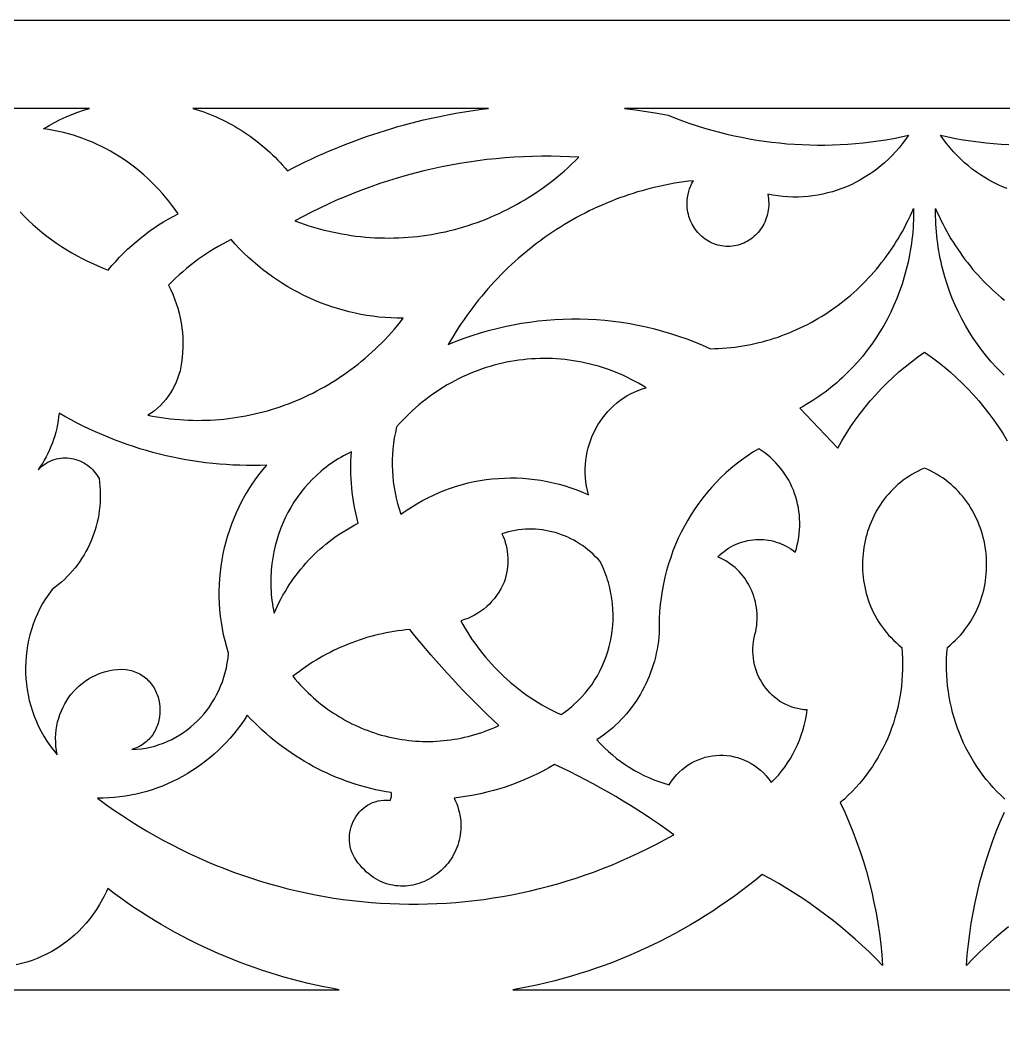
# Model space of a CAD drawing. Extents: x -1429 to -724, y 80 to 630.
# Drawn here: x -1128.1 to -1072.3, y 512.2 to 569.7 of the extents above; entities that cross this region are included whole.
import ezdxf

# ---------------------------------------------------------------- set-up
doc = ezdxf.new("R2010")
doc.units = 0
doc.layers.add('LAYER_1', color=18, linetype='CONTINUOUS')

msp = doc.modelspace()

# ---------------------------------------------------------------- linework, layer by layer
at = {"layer": 'LAYER_1'}
for points in [[(-784.299, 144.673), (-1369.299, 144.673), (-1369.299, 569.673), (-994.512, 569.673), (-784.299, 409.912)], [(-1118.14, 564.615), (-1117.948, 564.554), (-1117.757, 564.489), (-1117.568, 564.42), (-1117.38, 564.347), (-1117.193, 564.271), (-1117.007, 564.192), (-1116.823, 564.109), (-1116.641, 564.023), (-1116.46, 563.933), (-1116.28, 563.839), (-1116.102, 563.743), (-1115.926, 563.642), (-1115.752, 563.539), (-1115.579, 563.432), (-1115.409, 563.322), (-1115.24, 563.208), (-1115.073, 563.092), (-1114.908, 562.972), (-1114.745, 562.848), (-1114.584, 562.722), (-1114.425, 562.592), (-1114.268, 562.46), (-1114.114, 562.324), (-1113.961, 562.185), (-1113.811, 562.043), (-1113.664, 561.897), (-1113.518, 561.749), (-1113.375, 561.598), (-1113.235, 561.444), (-1113.097, 561.287), (-1112.961, 561.127), (-1112.625, 561.301), (-1112.287, 561.471), (-1111.947, 561.637), (-1111.606, 561.798), (-1111.263, 561.956), (-1110.919, 562.11), (-1110.573, 562.26), (-1110.226, 562.406), (-1109.877, 562.548), (-1109.527, 562.686), (-1109.176, 562.819), (-1108.824, 562.949), (-1108.47, 563.075), (-1108.115, 563.196), (-1107.759, 563.314), (-1107.402, 563.427), (-1107.043, 563.536), (-1106.684, 563.641), (-1106.323, 563.742), (-1105.962, 563.839), (-1105.599, 563.931), (-1105.236, 564.02), (-1104.871, 564.104), (-1104.506, 564.184), (-1104.14, 564.26), (-1103.773, 564.332), (-1103.405, 564.399), (-1103.036, 564.462), (-1102.667, 564.521), (-1102.297, 564.576), (-1101.926, 564.627), (-1101.555, 564.673), (-1118.334, 564.673)], [(-1099.041, 561.947), (-1099.562, 561.929), (-1100.082, 561.902), (-1100.601, 561.865), (-1101.12, 561.82), (-1101.637, 561.765), (-1102.153, 561.701), (-1102.668, 561.628), (-1103.182, 561.546), (-1103.694, 561.455), (-1104.204, 561.355), (-1104.713, 561.245), (-1105.22, 561.127), (-1105.725, 561), (-1106.228, 560.864), (-1106.729, 560.719), (-1107.227, 560.565), (-1107.723, 560.403), (-1108.217, 560.231), (-1108.708, 560.051), (-1109.197, 559.862), (-1109.682, 559.664), (-1110.165, 559.457), (-1110.644, 559.242), (-1111.121, 559.018), (-1111.594, 558.785), (-1112.064, 558.544), (-1112.531, 558.294), (-1112.269, 558.197), (-1112.006, 558.105), (-1111.742, 558.019), (-1111.477, 557.938), (-1111.211, 557.861), (-1110.945, 557.79), (-1110.679, 557.724), (-1110.411, 557.663), (-1110.144, 557.607), (-1109.875, 557.556), (-1109.607, 557.51), (-1109.338, 557.469), (-1109.069, 557.433), (-1108.8, 557.402), (-1108.53, 557.376), (-1108.261, 557.355), (-1107.991, 557.338), (-1107.722, 557.327), (-1107.452, 557.321), (-1107.183, 557.319), (-1106.914, 557.323), (-1106.646, 557.331), (-1106.377, 557.344), (-1106.11, 557.362), (-1105.842, 557.385), (-1105.575, 557.413), (-1105.309, 557.445), (-1105.044, 557.483), (-1104.779, 557.525), (-1104.515, 557.571), (-1104.251, 557.623), (-1103.989, 557.679), (-1103.728, 557.74), (-1103.467, 557.806), (-1103.208, 557.876), (-1102.95, 557.951), (-1102.693, 558.031), (-1102.437, 558.115), (-1102.183, 558.204), (-1101.93, 558.298), (-1101.678, 558.396), (-1101.428, 558.499), (-1101.18, 558.606), (-1100.933, 558.718), (-1100.688, 558.835), (-1100.444, 558.956), (-1100.203, 559.082), (-1099.963, 559.212), (-1099.725, 559.347), (-1099.489, 559.486), (-1099.255, 559.629), (-1099.024, 559.778), (-1098.794, 559.93), (-1098.567, 560.087), (-1098.342, 560.249), (-1098.119, 560.414), (-1097.898, 560.585), (-1097.681, 560.759), (-1097.465, 560.938), (-1097.253, 561.121), (-1097.042, 561.309), (-1096.835, 561.501), (-1096.63, 561.697), (-1096.429, 561.898), (-1096.952, 561.927), (-1097.474, 561.946), (-1097.997, 561.955), (-1098.519, 561.956)], [(-1116.405, 557.108), (-1116.647, 556.978), (-1116.887, 556.843), (-1117.123, 556.703), (-1117.357, 556.558), (-1117.588, 556.408), (-1117.815, 556.253), (-1118.04, 556.093), (-1118.261, 555.928), (-1118.479, 555.758), (-1118.693, 555.584), (-1118.904, 555.405), (-1119.112, 555.221), (-1119.316, 555.032), (-1119.516, 554.839), (-1119.713, 554.641), (-1119.586, 554.388), (-1119.469, 554.131), (-1119.363, 553.87), (-1119.267, 553.604), (-1119.182, 553.335), (-1119.108, 553.063), (-1119.045, 552.789), (-1118.992, 552.512), (-1118.95, 552.232), (-1118.92, 551.952), (-1118.9, 551.669), (-1118.891, 551.386), (-1118.894, 551.103), (-1118.907, 550.819), (-1118.932, 550.535), (-1118.969, 550.251), (-1119.006, 550.019), (-1119.055, 549.79), (-1119.117, 549.566), (-1119.19, 549.346), (-1119.275, 549.132), (-1119.371, 548.924), (-1119.478, 548.722), (-1119.595, 548.526), (-1119.722, 548.338), (-1119.86, 548.158), (-1120.007, 547.986), (-1120.163, 547.822), (-1120.329, 547.668), (-1120.503, 547.523), (-1120.686, 547.388), (-1120.876, 547.263), (-1120.622, 547.214), (-1120.367, 547.169), (-1120.112, 547.129), (-1119.858, 547.094), (-1119.603, 547.063), (-1119.348, 547.037), (-1119.093, 547.015), (-1118.839, 546.998), (-1118.584, 546.986), (-1118.33, 546.978), (-1118.076, 546.975), (-1117.823, 546.976), (-1117.57, 546.982), (-1117.317, 546.992), (-1117.065, 547.007), (-1116.814, 547.026), (-1116.563, 547.049), (-1116.313, 547.077), (-1116.063, 547.109), (-1115.814, 547.146), (-1115.566, 547.187), (-1115.319, 547.232), (-1115.073, 547.281), (-1114.828, 547.335), (-1114.583, 547.393), (-1114.34, 547.455), (-1114.098, 547.522), (-1113.857, 547.592), (-1113.617, 547.667), (-1113.379, 547.746), (-1113.142, 547.829), (-1112.906, 547.917), (-1112.672, 548.008), (-1112.439, 548.103), (-1112.207, 548.203), (-1111.977, 548.306), (-1111.749, 548.414), (-1111.523, 548.525), (-1111.298, 548.641), (-1111.075, 548.76), (-1110.853, 548.884), (-1110.634, 549.011), (-1110.417, 549.143), (-1110.201, 549.278), (-1109.988, 549.417), (-1109.776, 549.56), (-1109.567, 549.706), (-1109.36, 549.857), (-1109.155, 550.011), (-1108.952, 550.169), (-1108.752, 550.331), (-1108.554, 550.497), (-1108.358, 550.666), (-1108.165, 550.839), (-1107.975, 551.016), (-1107.787, 551.196), (-1107.601, 551.38), (-1107.419, 551.568), (-1107.239, 551.759), (-1107.062, 551.954), (-1106.887, 552.152), (-1106.716, 552.354), (-1106.547, 552.559), (-1106.382, 552.768), (-1106.729, 552.771), (-1107.076, 552.784), (-1107.421, 552.805), (-1107.764, 552.837), (-1108.106, 552.877), (-1108.447, 552.927), (-1108.785, 552.986), (-1109.122, 553.054), (-1109.456, 553.131), (-1109.787, 553.217), (-1110.117, 553.312), (-1110.443, 553.416), (-1110.767, 553.528), (-1111.087, 553.65), (-1111.405, 553.779), (-1111.719, 553.918), (-1112.029, 554.065), (-1112.336, 554.22), (-1112.64, 554.383), (-1112.939, 554.555), (-1113.234, 554.735), (-1113.524, 554.923), (-1113.811, 555.119), (-1114.092, 555.323), (-1114.369, 555.535), (-1114.641, 555.754), (-1114.908, 555.982), (-1115.169, 556.217), (-1115.426, 556.459), (-1115.676, 556.71), (-1115.921, 556.967), (-1116.16, 557.232)], [(-1098.635, 550.48), (-1098.873, 550.471), (-1099.111, 550.458), (-1099.348, 550.439), (-1099.585, 550.415), (-1099.821, 550.386), (-1100.057, 550.351), (-1100.292, 550.312), (-1100.526, 550.267), (-1100.759, 550.217), (-1100.992, 550.162), (-1101.223, 550.102), (-1101.453, 550.037), (-1101.681, 549.967), (-1101.909, 549.892), (-1102.135, 549.811), (-1102.36, 549.726), (-1102.583, 549.635), (-1102.804, 549.54), (-1103.024, 549.44), (-1103.242, 549.334), (-1103.458, 549.224), (-1103.672, 549.109), (-1103.884, 548.988), (-1104.094, 548.863), (-1104.302, 548.733), (-1104.507, 548.598), (-1104.71, 548.458), (-1104.911, 548.313), (-1105.109, 548.163), (-1105.304, 548.009), (-1105.497, 547.849), (-1105.687, 547.685), (-1105.874, 547.516), (-1106.059, 547.342), (-1106.24, 547.164), (-1106.418, 546.98), (-1106.593, 546.792), (-1106.765, 546.599), (-1106.835, 546.291), (-1106.894, 545.982), (-1106.941, 545.67), (-1106.977, 545.358), (-1107.001, 545.045), (-1107.014, 544.732), (-1107.015, 544.418), (-1107.005, 544.105), (-1106.983, 543.793), (-1106.95, 543.481), (-1106.906, 543.171), (-1106.85, 542.862), (-1106.783, 542.556), (-1106.705, 542.252), (-1106.615, 541.95), (-1106.514, 541.652), (-1106.218, 541.86), (-1105.918, 542.057), (-1105.612, 542.243), (-1105.302, 542.418), (-1104.988, 542.582), (-1104.67, 542.735), (-1104.349, 542.877), (-1104.023, 543.008), (-1103.695, 543.128), (-1103.364, 543.237), (-1103.03, 543.334), (-1102.694, 543.421), (-1102.355, 543.496), (-1102.015, 543.559), (-1101.673, 543.612), (-1101.33, 543.653), (-1100.986, 543.683), (-1100.641, 543.702), (-1100.296, 543.709), (-1099.95, 543.705), (-1099.604, 543.689), (-1099.258, 543.662), (-1098.913, 543.623), (-1098.569, 543.573), (-1098.226, 543.511), (-1097.884, 543.438), (-1097.543, 543.353), (-1097.205, 543.256), (-1096.868, 543.148), (-1096.534, 543.028), (-1096.203, 542.897), (-1095.874, 542.753), (-1095.935, 543), (-1095.984, 543.247), (-1096.02, 543.494), (-1096.044, 543.741), (-1096.056, 543.986), (-1096.056, 544.23), (-1096.044, 544.473), (-1096.021, 544.713), (-1095.987, 544.951), (-1095.942, 545.186), (-1095.886, 545.418), (-1095.819, 545.646), (-1095.742, 545.87), (-1095.655, 546.089), (-1095.558, 546.304), (-1095.452, 546.513), (-1095.335, 546.717), (-1095.21, 546.914), (-1095.076, 547.105), (-1094.932, 547.29), (-1094.78, 547.467), (-1094.62, 547.636), (-1094.451, 547.798), (-1094.274, 547.951), (-1094.09, 548.095), (-1093.898, 548.23), (-1093.698, 548.356), (-1093.491, 548.471), (-1093.278, 548.576), (-1093.058, 548.671), (-1092.831, 548.754), (-1092.597, 548.826), (-1092.815, 548.957), (-1093.035, 549.083), (-1093.257, 549.204), (-1093.48, 549.319), (-1093.704, 549.429), (-1093.93, 549.533), (-1094.158, 549.632), (-1094.387, 549.725), (-1094.617, 549.812), (-1094.848, 549.895), (-1095.08, 549.971), (-1095.313, 550.043), (-1095.547, 550.109), (-1095.782, 550.169), (-1096.018, 550.225), (-1096.254, 550.274), (-1096.491, 550.319), (-1096.728, 550.358), (-1096.966, 550.392), (-1097.204, 550.42), (-1097.443, 550.443), (-1097.681, 550.461), (-1097.92, 550.474), (-1098.158, 550.481), (-1098.397, 550.483)], [(-1125.945, 547.167), (-1125.975, 546.95), (-1126.012, 546.736), (-1126.056, 546.522), (-1126.107, 546.311), (-1126.165, 546.102), (-1126.23, 545.896), (-1126.301, 545.692), (-1126.379, 545.49), (-1126.464, 545.292), (-1126.555, 545.097), (-1126.653, 544.904), (-1126.757, 544.716), (-1126.867, 544.531), (-1126.984, 544.349), (-1127.107, 544.172), (-1127.002, 544.275), (-1126.894, 544.369), (-1126.783, 544.455), (-1126.669, 544.531), (-1126.553, 544.599), (-1126.435, 544.658), (-1126.316, 544.709), (-1126.195, 544.751), (-1126.073, 544.786), (-1125.95, 544.813), (-1125.826, 544.832), (-1125.703, 544.843), (-1125.579, 544.847), (-1125.456, 544.843), (-1125.334, 544.832), (-1125.212, 544.814), (-1125.092, 544.789), (-1124.974, 544.758), (-1124.857, 544.719), (-1124.743, 544.674), (-1124.631, 544.623), (-1124.522, 544.566), (-1124.416, 544.502), (-1124.314, 544.433), (-1124.215, 544.358), (-1124.12, 544.277), (-1124.03, 544.19), (-1123.944, 544.098), (-1123.863, 544.001), (-1123.787, 543.899), (-1123.717, 543.792), (-1123.653, 543.68), (-1123.623, 543.451), (-1123.601, 543.221), (-1123.588, 542.992), (-1123.582, 542.763), (-1123.584, 542.535), (-1123.594, 542.308), (-1123.611, 542.082), (-1123.637, 541.857), (-1123.669, 541.634), (-1123.709, 541.413), (-1123.757, 541.193), (-1123.812, 540.976), (-1123.874, 540.76), (-1123.943, 540.548), (-1124.019, 540.338), (-1124.102, 540.131), (-1124.192, 539.927), (-1124.289, 539.727), (-1124.393, 539.53), (-1124.503, 539.337), (-1124.62, 539.147), (-1124.744, 538.962), (-1124.873, 538.781), (-1125.009, 538.605), (-1125.152, 538.434), (-1125.3, 538.267), (-1125.455, 538.106), (-1125.616, 537.95), (-1125.782, 537.8), (-1125.955, 537.655), (-1126.133, 537.517), (-1126.317, 537.384), (-1126.415, 537.253), (-1126.509, 537.121), (-1126.688, 536.85), (-1126.853, 536.574), (-1127.006, 536.292), (-1127.145, 536.005), (-1127.271, 535.713), (-1127.385, 535.417), (-1127.485, 535.117), (-1127.572, 534.813), (-1127.646, 534.507), (-1127.708, 534.199), (-1127.756, 533.888), (-1127.791, 533.577), (-1127.814, 533.264), (-1127.823, 532.951), (-1127.82, 532.637), (-1127.804, 532.325), (-1127.774, 532.013), (-1127.732, 531.702), (-1127.677, 531.393), (-1127.61, 531.087), (-1127.529, 530.784), (-1127.436, 530.483), (-1127.329, 530.187), (-1127.21, 529.895), (-1127.079, 529.607), (-1126.934, 529.324), (-1126.777, 529.047), (-1126.607, 528.777), (-1126.424, 528.512), (-1126.229, 528.255), (-1126.127, 528.129), (-1126.021, 528.005), (-1126.066, 528.246), (-1126.097, 528.484), (-1126.113, 528.721), (-1126.117, 528.956), (-1126.107, 529.188), (-1126.084, 529.417), (-1126.048, 529.643), (-1126.001, 529.864), (-1125.942, 530.081), (-1125.871, 530.293), (-1125.789, 530.5), (-1125.697, 530.701), (-1125.594, 530.896), (-1125.481, 531.085), (-1125.358, 531.266), (-1125.226, 531.44), (-1125.086, 531.606), (-1124.936, 531.763), (-1124.778, 531.912), (-1124.613, 532.051), (-1124.44, 532.181), (-1124.259, 532.3), (-1124.072, 532.409), (-1123.878, 532.507), (-1123.678, 532.594), (-1123.473, 532.669), (-1123.262, 532.731), (-1123.046, 532.781), (-1122.825, 532.817), (-1122.599, 532.84), (-1122.37, 532.848), (-1122.137, 532.842), (-1122.026, 532.825), (-1121.919, 532.804), (-1121.814, 532.778), (-1121.713, 532.748), (-1121.615, 532.713), (-1121.52, 532.675), (-1121.428, 532.632), (-1121.34, 532.586), (-1121.254, 532.536), (-1121.172, 532.483), (-1121.093, 532.427), (-1121.017, 532.367), (-1120.945, 532.304), (-1120.876, 532.238), (-1120.81, 532.17), (-1120.747, 532.099), (-1120.688, 532.025), (-1120.632, 531.949), (-1120.579, 531.871), (-1120.53, 531.79), (-1120.483, 531.708), (-1120.441, 531.624), (-1120.401, 531.538), (-1120.365, 531.451), (-1120.333, 531.362), (-1120.303, 531.272), (-1120.255, 531.089), (-1120.22, 530.902), (-1120.199, 530.714), (-1120.192, 530.524), (-1120.198, 530.334), (-1120.219, 530.145), (-1120.235, 530.051), (-1120.254, 529.958), (-1120.276, 529.866), (-1120.303, 529.775), (-1120.332, 529.685), (-1120.366, 529.596), (-1120.403, 529.508), (-1120.443, 529.422), (-1120.487, 529.338), (-1120.535, 529.256), (-1120.586, 529.175), (-1120.641, 529.097), (-1120.7, 529.02), (-1120.762, 528.946), (-1120.828, 528.875), (-1120.897, 528.806), (-1120.971, 528.74), (-1121.048, 528.677), (-1121.128, 528.617), (-1121.213, 528.56), (-1121.301, 528.507), (-1121.393, 528.457), (-1121.488, 528.41), (-1121.588, 528.367), (-1121.691, 528.328), (-1121.797, 528.294), (-1121.529, 528.309), (-1121.263, 528.337), (-1121.001, 528.378), (-1120.743, 528.432), (-1120.489, 528.497), (-1120.24, 528.574), (-1119.995, 528.663), (-1119.756, 528.763), (-1119.522, 528.873), (-1119.294, 528.994), (-1119.072, 529.126), (-1118.855, 529.267), (-1118.646, 529.419), (-1118.443, 529.58), (-1118.248, 529.749), (-1118.06, 529.928), (-1117.88, 530.115), (-1117.707, 530.311), (-1117.543, 530.515), (-1117.388, 530.726), (-1117.242, 530.945), (-1117.104, 531.17), (-1116.976, 531.403), (-1116.858, 531.642), (-1116.75, 531.888), (-1116.653, 532.139), (-1116.566, 532.396), (-1116.49, 532.659), (-1116.425, 532.926), (-1116.371, 533.199), (-1116.33, 533.476), (-1116.3, 533.757), (-1116.405, 534.106), (-1116.499, 534.456), (-1116.58, 534.809), (-1116.65, 535.162), (-1116.709, 535.517), (-1116.755, 535.872), (-1116.791, 536.228), (-1116.815, 536.585), (-1116.828, 536.941), (-1116.829, 537.296), (-1116.819, 537.651), (-1116.798, 538.005), (-1116.766, 538.358), (-1116.723, 538.709), (-1116.669, 539.059), (-1116.604, 539.406), (-1116.529, 539.751), (-1116.442, 540.093), (-1116.345, 540.432), (-1116.237, 540.767), (-1116.118, 541.099), (-1115.989, 541.428), (-1115.849, 541.752), (-1115.699, 542.071), (-1115.538, 542.386), (-1115.368, 542.696), (-1115.186, 543), (-1114.995, 543.299), (-1114.794, 543.592), (-1114.582, 543.878), (-1114.361, 544.158), (-1114.129, 544.431), (-1114.515, 544.419), (-1114.9, 544.413), (-1115.285, 544.415), (-1115.67, 544.423), (-1116.054, 544.438), (-1116.437, 544.461), (-1116.82, 544.49), (-1117.202, 544.525), (-1117.583, 544.568), (-1117.963, 544.618), (-1118.342, 544.674), (-1118.72, 544.737), (-1119.097, 544.807), (-1119.472, 544.883), (-1119.846, 544.966), (-1120.219, 545.056), (-1120.59, 545.153), (-1120.96, 545.256), (-1121.328, 545.365), (-1121.694, 545.482), (-1122.059, 545.605), (-1122.421, 545.734), (-1122.782, 545.87), (-1123.14, 546.013), (-1123.496, 546.162), (-1123.85, 546.317), (-1124.202, 546.479), (-1124.551, 546.647), (-1124.898, 546.822), (-1125.242, 547.003), (-1125.584, 547.191), (-1125.922, 547.385)], [(-1109.478, 545.116), (-1109.632, 545.038), (-1109.784, 544.957), (-1109.933, 544.872), (-1110.08, 544.785), (-1110.225, 544.695), (-1110.368, 544.601), (-1110.508, 544.505), (-1110.645, 544.405), (-1110.78, 544.303), (-1110.913, 544.198), (-1111.043, 544.091), (-1111.296, 543.867), (-1111.538, 543.633), (-1111.77, 543.39), (-1111.991, 543.136), (-1112.201, 542.874), (-1112.4, 542.603), (-1112.588, 542.324), (-1112.764, 542.038), (-1112.928, 541.744), (-1113.08, 541.443), (-1113.22, 541.135), (-1113.348, 540.822), (-1113.463, 540.503), (-1113.565, 540.179), (-1113.654, 539.85), (-1113.73, 539.516), (-1113.793, 539.179), (-1113.841, 538.839), (-1113.876, 538.495), (-1113.889, 538.322), (-1113.897, 538.149), (-1113.903, 537.975), (-1113.904, 537.8), (-1113.902, 537.626), (-1113.896, 537.45), (-1113.887, 537.275), (-1113.874, 537.099), (-1113.857, 536.923), (-1113.837, 536.747), (-1113.812, 536.57), (-1113.784, 536.394), (-1113.752, 536.218), (-1113.716, 536.041), (-1113.624, 536.25), (-1113.527, 536.456), (-1113.425, 536.66), (-1113.32, 536.861), (-1113.211, 537.059), (-1113.097, 537.254), (-1112.98, 537.447), (-1112.859, 537.636), (-1112.734, 537.822), (-1112.606, 538.006), (-1112.473, 538.186), (-1112.337, 538.363), (-1112.198, 538.536), (-1112.054, 538.707), (-1111.908, 538.874), (-1111.758, 539.038), (-1111.604, 539.198), (-1111.448, 539.354), (-1111.288, 539.507), (-1111.124, 539.657), (-1110.958, 539.802), (-1110.789, 539.944), (-1110.616, 540.082), (-1110.441, 540.216), (-1110.262, 540.347), (-1110.081, 540.473), (-1109.897, 540.595), (-1109.71, 540.713), (-1109.521, 540.827), (-1109.328, 540.936), (-1109.134, 541.041), (-1108.936, 541.142), (-1109.003, 541.389), (-1109.064, 541.637), (-1109.119, 541.886), (-1109.168, 542.136), (-1109.212, 542.388), (-1109.251, 542.64), (-1109.283, 542.893), (-1109.311, 543.147), (-1109.332, 543.402), (-1109.348, 543.656), (-1109.358, 543.912), (-1109.362, 544.167), (-1109.36, 544.423), (-1109.353, 544.679), (-1109.34, 544.935), (-1109.322, 545.19)], [(-1086.544, 545.16), (-1086.869, 544.947), (-1087.185, 544.723), (-1087.492, 544.489), (-1087.79, 544.244), (-1088.079, 543.99), (-1088.359, 543.726), (-1088.629, 543.453), (-1088.89, 543.171), (-1089.141, 542.88), (-1089.382, 542.581), (-1089.612, 542.274), (-1089.833, 541.959), (-1090.043, 541.637), (-1090.243, 541.308), (-1090.431, 540.972), (-1090.609, 540.629), (-1090.776, 540.281), (-1090.932, 539.926), (-1091.076, 539.566), (-1091.208, 539.2), (-1091.329, 538.83), (-1091.438, 538.455), (-1091.535, 538.075), (-1091.62, 537.691), (-1091.692, 537.304), (-1091.752, 536.913), (-1091.799, 536.519), (-1091.833, 536.122), (-1091.854, 535.722), (-1091.862, 535.32), (-1091.856, 534.916), (-1091.876, 534.682), (-1091.903, 534.449), (-1091.936, 534.219), (-1091.976, 533.99), (-1092.022, 533.763), (-1092.075, 533.538), (-1092.133, 533.315), (-1092.198, 533.094), (-1092.269, 532.877), (-1092.346, 532.661), (-1092.429, 532.449), (-1092.518, 532.239), (-1092.612, 532.032), (-1092.712, 531.829), (-1092.818, 531.629), (-1092.929, 531.432), (-1093.046, 531.238), (-1093.169, 531.049), (-1093.296, 530.863), (-1093.429, 530.681), (-1093.567, 530.503), (-1093.71, 530.329), (-1093.858, 530.16), (-1094.011, 529.995), (-1094.169, 529.835), (-1094.332, 529.679), (-1094.499, 529.528), (-1094.671, 529.382), (-1094.848, 529.242), (-1095.029, 529.106), (-1095.214, 528.976), (-1095.404, 528.851), (-1095.192, 528.623), (-1094.972, 528.403), (-1094.746, 528.192), (-1094.514, 527.99), (-1094.275, 527.796), (-1094.03, 527.612), (-1093.779, 527.437), (-1093.522, 527.271), (-1093.261, 527.114), (-1092.994, 526.968), (-1092.722, 526.831), (-1092.446, 526.704), (-1092.165, 526.587), (-1091.88, 526.48), (-1091.591, 526.384), (-1091.298, 526.298), (-1091.234, 526.398), (-1091.167, 526.496), (-1091.027, 526.682), (-1090.878, 526.855), (-1090.721, 527.016), (-1090.556, 527.165), (-1090.385, 527.301), (-1090.208, 527.424), (-1090.025, 527.535), (-1089.837, 527.634), (-1089.644, 527.72), (-1089.448, 527.794), (-1089.248, 527.855), (-1089.046, 527.904), (-1088.842, 527.94), (-1088.637, 527.964), (-1088.43, 527.975), (-1088.223, 527.973), (-1088.017, 527.959), (-1087.812, 527.932), (-1087.608, 527.892), (-1087.406, 527.84), (-1087.207, 527.776), (-1087.011, 527.698), (-1086.819, 527.608), (-1086.632, 527.505), (-1086.449, 527.39), (-1086.273, 527.262), (-1086.102, 527.121), (-1085.939, 526.967), (-1085.783, 526.8), (-1085.708, 526.712), (-1085.635, 526.621), (-1085.564, 526.527), (-1085.496, 526.429), (-1085.291, 526.636), (-1085.096, 526.851), (-1084.911, 527.075), (-1084.736, 527.306), (-1084.57, 527.544), (-1084.414, 527.789), (-1084.269, 528.041), (-1084.134, 528.299), (-1084.01, 528.563), (-1083.896, 528.832), (-1083.794, 529.106), (-1083.702, 529.385), (-1083.622, 529.668), (-1083.554, 529.956), (-1083.497, 530.247), (-1083.453, 530.541), (-1083.645, 530.556), (-1083.834, 530.581), (-1084.018, 530.618), (-1084.198, 530.666), (-1084.374, 530.724), (-1084.544, 530.791), (-1084.71, 530.868), (-1084.87, 530.955), (-1085.024, 531.05), (-1085.172, 531.154), (-1085.314, 531.265), (-1085.45, 531.385), (-1085.579, 531.511), (-1085.701, 531.645), (-1085.816, 531.785), (-1085.924, 531.932), (-1086.023, 532.085), (-1086.115, 532.243), (-1086.199, 532.406), (-1086.274, 532.574), (-1086.34, 532.746), (-1086.398, 532.922), (-1086.446, 533.102), (-1086.485, 533.286), (-1086.514, 533.472), (-1086.533, 533.661), (-1086.542, 533.852), (-1086.54, 534.045), (-1086.528, 534.24), (-1086.504, 534.436), (-1086.47, 534.632), (-1086.424, 534.829), (-1086.383, 535), (-1086.351, 535.17), (-1086.326, 535.341), (-1086.309, 535.512), (-1086.3, 535.682), (-1086.299, 535.851), (-1086.305, 536.02), (-1086.318, 536.187), (-1086.338, 536.353), (-1086.366, 536.517), (-1086.4, 536.68), (-1086.441, 536.84), (-1086.49, 536.997), (-1086.544, 537.153), (-1086.606, 537.305), (-1086.673, 537.454), (-1086.747, 537.6), (-1086.827, 537.742), (-1086.914, 537.881), (-1087.006, 538.015), (-1087.104, 538.146), (-1087.207, 538.271), (-1087.317, 538.392), (-1087.432, 538.508), (-1087.552, 538.619), (-1087.677, 538.724), (-1087.808, 538.823), (-1087.944, 538.917), (-1088.084, 539.004), (-1088.23, 539.085), (-1088.38, 539.159), (-1088.534, 539.226), (-1088.42, 539.337), (-1088.301, 539.441), (-1088.18, 539.539), (-1088.055, 539.63), (-1087.927, 539.715), (-1087.796, 539.793), (-1087.663, 539.865), (-1087.527, 539.93), (-1087.39, 539.989), (-1087.25, 540.041), (-1087.109, 540.086), (-1086.966, 540.125), (-1086.822, 540.158), (-1086.677, 540.183), (-1086.531, 540.202), (-1086.384, 540.215), (-1086.237, 540.22), (-1086.09, 540.219), (-1085.943, 540.212), (-1085.797, 540.197), (-1085.65, 540.176), (-1085.505, 540.148), (-1085.361, 540.114), (-1085.217, 540.072), (-1085.075, 540.024), (-1084.935, 539.969), (-1084.796, 539.908), (-1084.66, 539.839), (-1084.526, 539.764), (-1084.394, 539.682), (-1084.265, 539.593), (-1084.139, 539.497), (-1084.075, 539.706), (-1084.02, 539.916), (-1083.974, 540.127), (-1083.938, 540.339), (-1083.91, 540.551), (-1083.891, 540.763), (-1083.882, 540.974), (-1083.88, 541.185), (-1083.888, 541.395), (-1083.904, 541.604), (-1083.928, 541.812), (-1083.961, 542.018), (-1084.002, 542.222), (-1084.051, 542.424), (-1084.108, 542.623), (-1084.173, 542.82), (-1084.246, 543.014), (-1084.326, 543.204), (-1084.415, 543.39), (-1084.51, 543.573), (-1084.613, 543.752), (-1084.724, 543.926), (-1084.842, 544.095), (-1084.967, 544.26), (-1085.099, 544.419), (-1085.238, 544.572), (-1085.383, 544.72), (-1085.536, 544.862), (-1085.695, 544.997), (-1085.861, 545.126), (-1086.033, 545.248), (-1086.211, 545.362)], [(-1099.455, 540.792), (-1099.645, 540.778), (-1099.836, 540.756), (-1100.026, 540.727), (-1100.216, 540.691), (-1100.406, 540.648), (-1100.595, 540.597), (-1100.783, 540.538), (-1100.711, 540.377), (-1100.648, 540.212), (-1100.593, 540.045), (-1100.547, 539.876), (-1100.509, 539.704), (-1100.48, 539.532), (-1100.46, 539.358), (-1100.448, 539.183), (-1100.444, 539.008), (-1100.45, 538.833), (-1100.464, 538.659), (-1100.487, 538.485), (-1100.518, 538.312), (-1100.558, 538.14), (-1100.607, 537.97), (-1100.664, 537.802), (-1100.754, 537.601), (-1100.855, 537.407), (-1100.965, 537.22), (-1101.085, 537.04), (-1101.214, 536.869), (-1101.351, 536.706), (-1101.497, 536.551), (-1101.651, 536.406), (-1101.813, 536.269), (-1101.981, 536.143), (-1102.157, 536.026), (-1102.338, 535.92), (-1102.526, 535.824), (-1102.719, 535.74), (-1102.918, 535.667), (-1103.122, 535.605), (-1102.998, 535.384), (-1102.871, 535.165), (-1102.739, 534.95), (-1102.604, 534.738), (-1102.465, 534.529), (-1102.321, 534.323), (-1102.175, 534.121), (-1102.024, 533.922), (-1101.869, 533.726), (-1101.711, 533.534), (-1101.55, 533.345), (-1101.385, 533.16), (-1101.216, 532.978), (-1101.044, 532.8), (-1100.869, 532.626), (-1100.691, 532.455), (-1100.509, 532.289), (-1100.324, 532.126), (-1100.136, 531.967), (-1099.945, 531.812), (-1099.75, 531.661), (-1099.553, 531.514), (-1099.353, 531.372), (-1099.15, 531.233), (-1098.945, 531.099), (-1098.736, 530.969), (-1098.525, 530.843), (-1098.312, 530.722), (-1098.095, 530.605), (-1097.877, 530.492), (-1097.655, 530.384), (-1097.432, 530.281), (-1097.302, 530.368), (-1097.176, 530.458), (-1097.052, 530.551), (-1096.93, 530.646), (-1096.812, 530.744), (-1096.696, 530.845), (-1096.473, 531.053), (-1096.26, 531.271), (-1096.059, 531.498), (-1095.87, 531.733), (-1095.692, 531.977), (-1095.525, 532.228), (-1095.37, 532.485), (-1095.228, 532.75), (-1095.097, 533.02), (-1094.978, 533.296), (-1094.872, 533.577), (-1094.778, 533.863), (-1094.696, 534.152), (-1094.627, 534.446), (-1094.571, 534.742), (-1094.528, 535.041), (-1094.497, 535.342), (-1094.48, 535.645), (-1094.477, 535.949), (-1094.486, 536.253), (-1094.509, 536.558), (-1094.546, 536.863), (-1094.596, 537.166), (-1094.661, 537.469), (-1094.739, 537.769), (-1094.784, 537.919), (-1094.832, 538.068), (-1094.883, 538.216), (-1094.939, 538.363), (-1094.998, 538.51), (-1095.06, 538.656), (-1095.126, 538.8), (-1095.196, 538.944), (-1095.33, 539.094), (-1095.468, 539.239), (-1095.61, 539.377), (-1095.757, 539.509), (-1095.907, 539.635), (-1096.062, 539.755), (-1096.219, 539.869), (-1096.38, 539.976), (-1096.544, 540.077), (-1096.711, 540.172), (-1096.881, 540.26), (-1097.054, 540.342), (-1097.229, 540.417), (-1097.406, 540.486), (-1097.585, 540.548), (-1097.766, 540.603), (-1097.949, 540.651), (-1098.134, 540.693), (-1098.32, 540.728), (-1098.507, 540.756), (-1098.695, 540.777), (-1098.884, 540.792), (-1099.074, 540.799), (-1099.264, 540.799)], [(-1106.243, 535.085), (-1106.467, 535.059), (-1106.691, 535.03), (-1106.914, 534.996), (-1107.136, 534.958), (-1107.358, 534.916), (-1107.578, 534.87), (-1107.798, 534.82), (-1108.016, 534.766), (-1108.234, 534.708), (-1108.45, 534.646), (-1108.665, 534.58), (-1108.879, 534.51), (-1109.092, 534.436), (-1109.303, 534.358), (-1109.513, 534.276), (-1109.722, 534.19), (-1109.929, 534.101), (-1110.135, 534.007), (-1110.339, 533.91), (-1110.541, 533.809), (-1110.742, 533.704), (-1110.941, 533.595), (-1111.138, 533.483), (-1111.334, 533.367), (-1111.528, 533.247), (-1111.719, 533.124), (-1111.909, 532.996), (-1112.097, 532.866), (-1112.283, 532.731), (-1112.466, 532.593), (-1112.648, 532.451), (-1112.511, 532.287), (-1112.372, 532.127), (-1112.231, 531.969), (-1112.087, 531.816), (-1111.94, 531.666), (-1111.791, 531.52), (-1111.639, 531.377), (-1111.485, 531.238), (-1111.329, 531.102), (-1111.171, 530.97), (-1111.011, 530.842), (-1110.848, 530.718), (-1110.683, 530.597), (-1110.517, 530.48), (-1110.348, 530.366), (-1110.178, 530.257), (-1110.006, 530.151), (-1109.832, 530.049), (-1109.656, 529.95), (-1109.479, 529.856), (-1109.3, 529.765), (-1109.12, 529.678), (-1108.938, 529.595), (-1108.755, 529.515), (-1108.57, 529.44), (-1108.385, 529.368), (-1108.198, 529.301), (-1108.01, 529.237), (-1107.82, 529.177), (-1107.63, 529.121), (-1107.439, 529.069), (-1107.247, 529.021), (-1107.054, 528.977), (-1106.86, 528.937), (-1106.665, 528.901), (-1106.47, 528.868), (-1106.274, 528.84), (-1106.078, 528.816), (-1105.881, 528.796), (-1105.683, 528.78), (-1105.486, 528.769), (-1105.288, 528.761), (-1105.089, 528.757), (-1104.891, 528.758), (-1104.692, 528.762), (-1104.493, 528.771), (-1104.294, 528.784), (-1104.095, 528.801), (-1103.896, 528.823), (-1103.698, 528.848), (-1103.499, 528.878), (-1103.301, 528.912), (-1103.103, 528.95), (-1102.906, 528.993), (-1102.708, 529.04), (-1102.512, 529.091), (-1102.316, 529.146), (-1102.12, 529.206), (-1101.926, 529.27), (-1101.731, 529.338), (-1101.538, 529.411), (-1101.346, 529.488), (-1101.154, 529.57), (-1100.964, 529.656), (-1101.3, 529.975), (-1101.633, 530.297), (-1101.964, 530.622), (-1102.293, 530.95), (-1102.618, 531.281), (-1102.941, 531.615), (-1103.261, 531.951), (-1103.579, 532.29), (-1103.893, 532.633), (-1104.205, 532.978), (-1104.514, 533.326), (-1104.821, 533.676), (-1105.124, 534.029), (-1105.425, 534.386), (-1105.723, 534.744), (-1106.017, 535.106)], [(-1115.418, 529.971), (-1115.607, 529.703), (-1115.804, 529.442), (-1116.007, 529.189), (-1116.217, 528.943), (-1116.433, 528.704), (-1116.656, 528.474), (-1116.886, 528.251), (-1117.121, 528.036), (-1117.362, 527.829), (-1117.609, 527.63), (-1117.861, 527.44), (-1118.118, 527.258), (-1118.381, 527.084), (-1118.648, 526.919), (-1118.92, 526.763), (-1119.196, 526.615), (-1119.477, 526.477), (-1119.761, 526.347), (-1120.05, 526.227), (-1120.342, 526.116), (-1120.637, 526.014), (-1120.936, 525.922), (-1121.238, 525.84), (-1121.543, 525.767), (-1121.85, 525.704), (-1122.159, 525.651), (-1122.471, 525.608), (-1122.785, 525.575), (-1123.101, 525.552), (-1123.419, 525.54), (-1123.738, 525.538), (-1123.284, 525.206), (-1122.826, 524.883), (-1122.364, 524.569), (-1121.897, 524.265), (-1121.427, 523.97), (-1120.953, 523.685), (-1120.475, 523.409), (-1119.993, 523.142), (-1119.508, 522.885), (-1119.02, 522.637), (-1118.528, 522.399), (-1118.033, 522.17), (-1117.536, 521.951), (-1117.035, 521.741), (-1116.531, 521.54), (-1116.025, 521.349), (-1115.517, 521.167), (-1115.006, 520.995), (-1114.492, 520.833), (-1113.977, 520.679), (-1113.46, 520.536), (-1112.94, 520.402), (-1112.419, 520.277), (-1111.896, 520.162), (-1111.372, 520.057), (-1110.846, 519.961), (-1110.319, 519.874), (-1109.791, 519.797), (-1109.262, 519.73), (-1108.732, 519.672), (-1108.201, 519.624), (-1107.669, 519.586), (-1107.137, 519.557), (-1106.604, 519.538), (-1106.072, 519.528), (-1105.538, 519.528), (-1105.005, 519.537), (-1104.472, 519.557), (-1103.939, 519.586), (-1103.407, 519.624), (-1102.875, 519.672), (-1102.343, 519.73), (-1101.812, 519.798), (-1101.282, 519.875), (-1100.753, 519.962), (-1100.224, 520.058), (-1099.697, 520.165), (-1099.172, 520.281), (-1098.647, 520.406), (-1098.125, 520.542), (-1097.604, 520.687), (-1097.084, 520.842), (-1096.567, 521.007), (-1096.051, 521.181), (-1095.538, 521.366), (-1095.027, 521.56), (-1094.519, 521.764), (-1094.012, 521.977), (-1093.509, 522.201), (-1093.008, 522.434), (-1092.511, 522.677), (-1092.016, 522.93), (-1091.524, 523.193), (-1091.036, 523.465), (-1091.437, 523.753), (-1091.841, 524.035), (-1092.248, 524.313), (-1092.658, 524.585), (-1093.071, 524.853), (-1093.487, 525.115), (-1093.905, 525.372), (-1094.327, 525.624), (-1094.751, 525.871), (-1095.178, 526.113), (-1095.608, 526.35), (-1096.04, 526.581), (-1096.475, 526.807), (-1096.912, 527.028), (-1097.352, 527.243), (-1097.795, 527.453), (-1098.125, 527.261), (-1098.46, 527.079), (-1098.8, 526.907), (-1099.143, 526.743), (-1099.489, 526.59), (-1099.84, 526.445), (-1100.193, 526.311), (-1100.55, 526.186), (-1100.909, 526.071), (-1101.272, 525.966), (-1101.637, 525.87), (-1102.004, 525.785), (-1102.374, 525.709), (-1102.746, 525.644), (-1103.119, 525.588), (-1103.495, 525.543), (-1103.418, 525.376), (-1103.351, 525.209), (-1103.292, 525.043), (-1103.242, 524.878), (-1103.2, 524.714), (-1103.167, 524.551), (-1103.142, 524.389), (-1103.124, 524.229), (-1103.114, 524.071), (-1103.112, 523.914), (-1103.117, 523.759), (-1103.129, 523.606), (-1103.148, 523.455), (-1103.173, 523.306), (-1103.205, 523.16), (-1103.244, 523.016), (-1103.289, 522.875), (-1103.339, 522.737), (-1103.396, 522.601), (-1103.458, 522.469), (-1103.525, 522.34), (-1103.597, 522.214), (-1103.675, 522.092), (-1103.757, 521.973), (-1103.844, 521.858), (-1103.936, 521.747), (-1104.032, 521.64), (-1104.131, 521.537), (-1104.235, 521.438), (-1104.343, 521.344), (-1104.453, 521.254), (-1104.568, 521.169), (-1104.685, 521.089), (-1104.805, 521.014), (-1104.928, 520.943), (-1105.054, 520.878), (-1105.182, 520.819), (-1105.312, 520.765), (-1105.444, 520.716), (-1105.577, 520.674), (-1105.713, 520.637), (-1105.85, 520.606), (-1105.988, 520.582), (-1106.127, 520.563), (-1106.267, 520.551), (-1106.408, 520.546), (-1106.549, 520.548), (-1106.69, 520.556), (-1106.832, 520.571), (-1106.973, 520.594), (-1107.114, 520.623), (-1107.255, 520.66), (-1107.395, 520.705), (-1107.534, 520.757), (-1107.672, 520.817), (-1107.809, 520.885), (-1107.944, 520.961), (-1108.078, 521.046), (-1108.21, 521.138), (-1108.34, 521.239), (-1108.467, 521.349), (-1108.593, 521.467), (-1108.716, 521.594), (-1108.836, 521.731), (-1108.957, 521.87), (-1109.064, 522.015), (-1109.157, 522.164), (-1109.236, 522.317), (-1109.302, 522.473), (-1109.355, 522.632), (-1109.394, 522.792), (-1109.422, 522.954), (-1109.436, 523.116), (-1109.44, 523.277), (-1109.431, 523.438), (-1109.411, 523.598), (-1109.38, 523.755), (-1109.339, 523.909), (-1109.287, 524.06), (-1109.225, 524.206), (-1109.154, 524.347), (-1109.073, 524.483), (-1108.983, 524.612), (-1108.884, 524.735), (-1108.777, 524.849), (-1108.662, 524.956), (-1108.539, 525.053), (-1108.408, 525.141), (-1108.27, 525.218), (-1108.126, 525.284), (-1107.974, 525.339), (-1107.817, 525.381), (-1107.653, 525.41), (-1107.484, 525.425), (-1107.31, 525.426), (-1107.221, 525.421), (-1107.13, 525.412), (-1107.106, 525.463), (-1107.086, 525.516), (-1107.071, 525.571), (-1107.06, 525.626), (-1107.054, 525.682), (-1107.053, 525.739), (-1107.057, 525.796), (-1107.066, 525.853), (-1107.356, 525.901), (-1107.646, 525.956), (-1107.933, 526.017), (-1108.219, 526.084), (-1108.504, 526.157), (-1108.786, 526.235), (-1109.067, 526.32), (-1109.346, 526.411), (-1109.623, 526.508), (-1109.897, 526.61), (-1110.169, 526.718), (-1110.44, 526.832), (-1110.707, 526.952), (-1110.973, 527.077), (-1111.235, 527.208), (-1111.495, 527.344), (-1111.753, 527.486), (-1112.008, 527.634), (-1112.259, 527.786), (-1112.508, 527.945), (-1112.754, 528.108), (-1112.997, 528.277), (-1113.237, 528.451), (-1113.473, 528.63), (-1113.706, 528.815), (-1113.936, 529.004), (-1114.162, 529.199), (-1114.384, 529.399), (-1114.603, 529.603), (-1114.818, 529.813), (-1115.03, 530.027), (-1115.237, 530.247)]]:
    msp.add_lwpolyline(points, close=True, dxfattribs=at)
for points in [[(-1128.127, 558.802), (-1127.895, 558.555), (-1127.655, 558.315), (-1127.406, 558.082), (-1127.15, 557.856), (-1126.886, 557.636), (-1126.616, 557.424), (-1126.34, 557.22), (-1126.06, 557.023), (-1125.775, 556.834), (-1125.486, 556.652), (-1125.194, 556.479), (-1124.901, 556.313), (-1124.605, 556.157), (-1124.309, 556.008), (-1124.013, 555.869), (-1123.717, 555.738), (-1123.422, 555.616), (-1123.13, 555.503), (-1122.921, 555.751), (-1122.706, 555.992), (-1122.486, 556.228), (-1122.261, 556.457), (-1122.029, 556.68), (-1121.793, 556.897), (-1121.552, 557.108), (-1121.305, 557.311), (-1121.054, 557.508), (-1120.798, 557.699), (-1120.537, 557.882), (-1120.272, 558.059), (-1120.002, 558.228), (-1119.729, 558.391), (-1119.451, 558.546), (-1119.169, 558.694), (-1119.34, 558.94), (-1119.516, 559.181), (-1119.698, 559.416), (-1119.885, 559.646), (-1120.078, 559.87), (-1120.275, 560.089), (-1120.478, 560.302), (-1120.685, 560.509), (-1120.898, 560.71), (-1121.114, 560.905), (-1121.335, 561.094), (-1121.561, 561.276), (-1121.791, 561.453), (-1122.025, 561.623), (-1122.263, 561.787), (-1122.505, 561.944), (-1122.75, 562.095), (-1122.999, 562.239), (-1123.252, 562.377), (-1123.508, 562.508), (-1123.767, 562.632), (-1124.03, 562.749), (-1124.295, 562.859), (-1124.564, 562.962), (-1124.835, 563.057), (-1125.109, 563.146), (-1125.385, 563.227), (-1125.664, 563.301), (-1125.945, 563.367), (-1126.228, 563.426), (-1126.513, 563.477), (-1126.801, 563.521), (-1126.489, 563.704), (-1126.172, 563.877), (-1125.851, 564.038), (-1125.526, 564.188), (-1125.197, 564.326), (-1124.864, 564.453), (-1124.527, 564.569), (-1124.187, 564.673), (-1140.604, 564.673)], [(-1059.766, 564.673), (-1093.831, 564.673), (-1093.208, 564.594), (-1092.586, 564.502), (-1091.966, 564.398), (-1091.347, 564.281), (-1090.939, 564.12), (-1090.528, 563.967), (-1090.115, 563.822), (-1089.701, 563.685), (-1089.284, 563.556), (-1088.866, 563.436), (-1088.446, 563.323), (-1088.024, 563.218), (-1087.601, 563.121), (-1087.177, 563.033), (-1086.751, 562.952), (-1086.324, 562.88), (-1085.896, 562.815), (-1085.468, 562.759), (-1085.038, 562.711), (-1084.608, 562.671), (-1084.177, 562.639), (-1083.745, 562.616), (-1083.313, 562.6), (-1082.881, 562.593), (-1082.449, 562.594), (-1082.016, 562.603), (-1081.584, 562.62), (-1081.151, 562.646), (-1080.719, 562.68), (-1080.287, 562.722), (-1079.855, 562.772), (-1079.424, 562.831), (-1078.994, 562.898), (-1078.564, 562.973), (-1078.135, 563.057), (-1077.707, 563.148), (-1077.88, 562.901), (-1078.06, 562.662), (-1078.247, 562.432), (-1078.441, 562.209), (-1078.643, 561.995), (-1078.85, 561.79), (-1079.064, 561.593), (-1079.285, 561.405), (-1079.51, 561.226), (-1079.742, 561.056), (-1079.978, 560.895), (-1080.22, 560.744), (-1080.466, 560.601), (-1080.717, 560.468), (-1080.972, 560.345), (-1081.231, 560.231), (-1081.493, 560.127), (-1081.759, 560.032), (-1082.029, 559.948), (-1082.301, 559.874), (-1082.576, 559.81), (-1082.853, 559.756), (-1083.132, 559.712), (-1083.413, 559.68), (-1083.696, 559.657), (-1083.98, 559.646), (-1084.266, 559.645), (-1084.552, 559.655), (-1084.839, 559.676), (-1085.126, 559.709), (-1085.413, 559.752), (-1085.7, 559.807), (-1085.675, 559.678), (-1085.657, 559.545), (-1085.647, 559.41), (-1085.643, 559.273), (-1085.646, 559.148), (-1085.655, 559.024), (-1085.67, 558.902), (-1085.69, 558.783), (-1085.716, 558.665), (-1085.747, 558.549), (-1085.784, 558.436), (-1085.825, 558.326), (-1085.871, 558.218), (-1085.923, 558.113), (-1085.978, 558.011), (-1086.039, 557.913), (-1086.103, 557.817), (-1086.172, 557.726), (-1086.245, 557.637), (-1086.321, 557.553), (-1086.402, 557.472), (-1086.486, 557.396), (-1086.573, 557.324), (-1086.664, 557.256), (-1086.758, 557.192), (-1086.855, 557.134), (-1086.955, 557.08), (-1087.058, 557.032), (-1087.163, 556.988), (-1087.271, 556.95), (-1087.38, 556.917), (-1087.493, 556.89), (-1087.607, 556.868), (-1087.723, 556.853), (-1087.84, 556.844), (-1087.959, 556.84), (-1088.079, 556.844), (-1088.196, 556.853), (-1088.312, 556.868), (-1088.426, 556.89), (-1088.538, 556.917), (-1088.648, 556.95), (-1088.756, 556.988), (-1088.861, 557.032), (-1088.964, 557.08), (-1089.063, 557.134), (-1089.16, 557.192), (-1089.254, 557.256), (-1089.345, 557.324), (-1089.433, 557.396), (-1089.517, 557.472), (-1089.597, 557.553), (-1089.674, 557.637), (-1089.747, 557.726), (-1089.816, 557.817), (-1089.88, 557.913), (-1089.94, 558.011), (-1089.996, 558.113), (-1090.047, 558.218), (-1090.094, 558.326), (-1090.135, 558.436), (-1090.172, 558.549), (-1090.203, 558.665), (-1090.229, 558.783), (-1090.249, 558.902), (-1090.264, 559.024), (-1090.273, 559.148), (-1090.276, 559.273), (-1090.27, 559.445), (-1090.253, 559.616), (-1090.224, 559.785), (-1090.184, 559.951), (-1090.133, 560.114), (-1090.072, 560.272), (-1090, 560.425), (-1089.918, 560.572), (-1090.188, 560.541), (-1090.457, 560.505), (-1090.725, 560.466), (-1090.993, 560.422), (-1091.259, 560.375), (-1091.524, 560.323), (-1091.788, 560.267), (-1092.051, 560.208), (-1092.312, 560.144), (-1092.573, 560.077), (-1092.832, 560.005), (-1093.09, 559.93), (-1093.346, 559.851), (-1093.602, 559.768), (-1093.855, 559.682), (-1094.108, 559.591), (-1094.359, 559.497), (-1094.608, 559.399), (-1094.856, 559.297), (-1095.102, 559.192), (-1095.347, 559.083), (-1095.589, 558.97), (-1095.831, 558.854), (-1096.07, 558.734), (-1096.308, 558.611), (-1096.544, 558.484), (-1096.778, 558.354), (-1097.01, 558.22), (-1097.241, 558.083), (-1097.469, 557.942), (-1097.696, 557.798), (-1097.92, 557.65), (-1098.142, 557.499), (-1098.363, 557.345), (-1098.581, 557.187), (-1098.797, 557.026), (-1099.011, 556.862), (-1099.222, 556.694), (-1099.432, 556.524), (-1099.639, 556.35), (-1099.844, 556.173), (-1100.046, 555.992), (-1100.246, 555.809), (-1100.444, 555.623), (-1100.639, 555.433), (-1100.831, 555.24), (-1101.021, 555.045), (-1101.209, 554.846), (-1101.393, 554.644), (-1101.576, 554.44), (-1101.755, 554.232), (-1101.932, 554.022), (-1102.106, 553.808), (-1102.277, 553.592), (-1102.446, 553.373), (-1102.611, 553.151), (-1102.774, 552.926), (-1102.933, 552.698), (-1103.09, 552.468), (-1103.244, 552.235), (-1103.394, 551.999), (-1103.542, 551.761), (-1103.687, 551.52), (-1103.828, 551.276), (-1103.377, 551.459), (-1102.924, 551.63), (-1102.467, 551.789), (-1102.008, 551.935), (-1101.547, 552.069), (-1101.083, 552.19), (-1100.617, 552.3), (-1100.149, 552.397), (-1099.68, 552.481), (-1099.209, 552.554), (-1098.737, 552.614), (-1098.265, 552.661), (-1097.791, 552.697), (-1097.317, 552.72), (-1096.843, 552.731), (-1096.369, 552.729), (-1095.895, 552.715), (-1095.421, 552.689), (-1094.948, 552.651), (-1094.476, 552.601), (-1094.005, 552.538), (-1093.535, 552.463), (-1093.067, 552.375), (-1092.6, 552.276), (-1092.135, 552.164), (-1091.673, 552.04), (-1091.213, 551.903), (-1090.755, 551.755), (-1090.3, 551.594), (-1089.849, 551.421), (-1089.4, 551.235), (-1088.956, 551.038), (-1088.722, 551.043), (-1088.489, 551.052), (-1088.257, 551.066), (-1088.025, 551.084), (-1087.795, 551.106), (-1087.565, 551.133), (-1087.337, 551.164), (-1087.109, 551.199), (-1086.883, 551.239), (-1086.657, 551.282), (-1086.433, 551.33), (-1086.21, 551.382), (-1085.989, 551.438), (-1085.768, 551.499), (-1085.549, 551.563), (-1085.332, 551.631), (-1085.116, 551.703), (-1084.901, 551.779), (-1084.688, 551.859), (-1084.476, 551.943), (-1084.266, 552.031), (-1084.058, 552.123), (-1083.852, 552.218), (-1083.647, 552.317), (-1083.444, 552.42), (-1083.243, 552.526), (-1083.044, 552.637), (-1082.847, 552.75), (-1082.651, 552.868), (-1082.458, 552.989), (-1082.267, 553.113), (-1082.078, 553.241), (-1081.891, 553.373), (-1081.707, 553.508), (-1081.524, 553.646), (-1081.344, 553.788), (-1081.166, 553.933), (-1080.991, 554.081), (-1080.818, 554.233), (-1080.648, 554.387), (-1080.48, 554.546), (-1080.315, 554.707), (-1080.152, 554.871), (-1079.992, 555.039), (-1079.835, 555.209), (-1079.681, 555.383), (-1079.529, 555.56), (-1079.38, 555.74), (-1079.234, 555.922), (-1079.091, 556.108), (-1078.952, 556.297), (-1078.815, 556.488), (-1078.681, 556.682), (-1078.55, 556.879), (-1078.423, 557.079), (-1078.298, 557.282), (-1078.177, 557.487), (-1078.059, 557.695), (-1077.945, 557.906), (-1077.834, 558.119), (-1077.727, 558.335), (-1077.622, 558.554), (-1077.522, 558.775), (-1077.425, 558.998), (-1077.423, 558.775), (-1077.426, 558.553), (-1077.431, 558.331), (-1077.441, 558.11), (-1077.454, 557.89), (-1077.471, 557.67), (-1077.492, 557.452), (-1077.516, 557.234), (-1077.544, 557.017), (-1077.575, 556.801), (-1077.61, 556.585), (-1077.648, 556.371), (-1077.69, 556.158), (-1077.735, 555.946), (-1077.784, 555.735), (-1077.836, 555.526), (-1077.951, 555.11), (-1078.078, 554.699), (-1078.219, 554.294), (-1078.373, 553.895), (-1078.54, 553.502), (-1078.719, 553.116), (-1078.911, 552.736), (-1079.115, 552.364), (-1079.331, 551.999), (-1079.559, 551.642), (-1079.798, 551.293), (-1080.049, 550.953), (-1080.311, 550.622), (-1080.584, 550.3), (-1080.869, 549.987), (-1081.163, 549.685), (-1081.315, 549.537), (-1081.468, 549.393), (-1081.625, 549.25), (-1081.784, 549.111), (-1081.946, 548.974), (-1082.11, 548.84), (-1082.276, 548.709), (-1082.445, 548.581), (-1082.616, 548.455), (-1082.79, 548.333), (-1082.967, 548.213), (-1083.145, 548.097), (-1083.326, 547.983), (-1083.509, 547.873), (-1083.695, 547.766), (-1083.882, 547.662), (-1081.727, 545.399), (-1081.495, 545.807), (-1081.251, 546.208), (-1080.997, 546.6), (-1080.732, 546.983), (-1080.457, 547.358), (-1080.171, 547.724), (-1079.876, 548.081), (-1079.571, 548.428), (-1079.256, 548.766), (-1078.931, 549.093), (-1078.598, 549.411), (-1078.256, 549.719), (-1077.904, 550.015), (-1077.545, 550.302), (-1077.177, 550.577), (-1076.801, 550.841), (-1076.8, 550.841), (-1076.799, 550.841), (-1076.797, 550.841), (-1076.797, 550.841), (-1076.421, 550.577), (-1076.053, 550.302), (-1075.693, 550.015), (-1075.342, 549.719), (-1074.999, 549.411), (-1074.666, 549.093), (-1074.342, 548.766), (-1074.027, 548.428), (-1073.722, 548.081), (-1073.426, 547.724), (-1073.141, 547.358), (-1072.865, 546.983), (-1072.6, 546.6), (-1072.346, 546.208), (-1072.103, 545.807)], [(-1072.104, 560.127), (-1072.367, 560.231), (-1072.626, 560.345), (-1072.881, 560.468), (-1073.131, 560.601), (-1073.378, 560.744), (-1073.619, 560.895), (-1073.856, 561.056), (-1074.087, 561.226), (-1074.313, 561.405), (-1074.533, 561.593), (-1074.747, 561.79), (-1074.955, 561.995), (-1075.156, 562.209), (-1075.35, 562.432), (-1075.538, 562.662), (-1075.718, 562.901), (-1075.89, 563.148), (-1075.462, 563.057), (-1075.033, 562.973), (-1074.604, 562.898), (-1074.173, 562.831), (-1073.742, 562.772), (-1073.31, 562.722), (-1072.879, 562.68), (-1072.446, 562.646), (-1072.014, 562.62)], [(-1072.283, 549.537), (-1072.434, 549.685), (-1072.729, 549.987), (-1073.013, 550.3), (-1073.286, 550.622), (-1073.548, 550.953), (-1073.799, 551.293), (-1074.039, 551.642), (-1074.266, 551.999), (-1074.482, 552.364), (-1074.686, 552.736), (-1074.878, 553.116), (-1075.057, 553.502), (-1075.224, 553.895), (-1075.378, 554.294), (-1075.519, 554.699), (-1075.647, 555.11), (-1075.761, 555.526), (-1075.813, 555.735), (-1075.862, 555.946), (-1075.907, 556.158), (-1075.949, 556.371), (-1075.988, 556.585), (-1076.022, 556.801), (-1076.054, 557.017), (-1076.081, 557.234), (-1076.106, 557.452), (-1076.126, 557.67), (-1076.143, 557.89), (-1076.156, 558.11), (-1076.166, 558.331), (-1076.172, 558.553), (-1076.174, 558.775), (-1076.172, 558.998), (-1076.075, 558.775), (-1075.975, 558.554), (-1075.871, 558.335), (-1075.763, 558.119), (-1075.652, 557.906), (-1075.538, 557.695), (-1075.42, 557.487), (-1075.299, 557.282), (-1075.175, 557.079), (-1075.047, 556.879), (-1074.917, 556.682), (-1074.783, 556.488), (-1074.646, 556.297), (-1074.506, 556.108), (-1074.363, 555.922), (-1074.217, 555.74), (-1074.068, 555.56), (-1073.917, 555.383), (-1073.762, 555.209), (-1073.605, 555.039), (-1073.445, 554.871), (-1073.283, 554.707), (-1073.117, 554.546), (-1072.949, 554.387), (-1072.779, 554.233), (-1072.606, 554.081), (-1072.431, 553.933), (-1072.253, 553.788)], [(-1072.248, 525.49), (-1072.472, 525.7), (-1072.689, 525.916), (-1072.899, 526.139), (-1073.101, 526.367), (-1073.296, 526.602), (-1073.484, 526.842), (-1073.664, 527.088), (-1073.836, 527.339), (-1074.001, 527.595), (-1074.158, 527.856), (-1074.307, 528.122), (-1074.448, 528.392), (-1074.581, 528.666), (-1074.705, 528.944), (-1074.822, 529.227), (-1074.93, 529.512), (-1075.03, 529.802), (-1075.121, 530.094), (-1075.204, 530.39), (-1075.278, 530.688), (-1075.344, 530.989), (-1075.401, 531.292), (-1075.448, 531.597), (-1075.487, 531.905), (-1075.517, 532.214), (-1075.538, 532.524), (-1075.549, 532.836), (-1075.551, 533.149), (-1075.544, 533.464), (-1075.528, 533.778), (-1075.501, 534.094), (-1075.341, 534.226), (-1075.187, 534.362), (-1075.039, 534.502), (-1074.897, 534.647), (-1074.761, 534.794), (-1074.631, 534.945), (-1074.507, 535.1), (-1074.39, 535.258), (-1074.278, 535.418), (-1074.173, 535.582), (-1074.073, 535.748), (-1073.98, 535.917), (-1073.892, 536.088), (-1073.81, 536.262), (-1073.734, 536.437), (-1073.664, 536.615), (-1073.6, 536.794), (-1073.542, 536.974), (-1073.489, 537.157), (-1073.443, 537.34), (-1073.402, 537.525), (-1073.367, 537.71), (-1073.337, 537.896), (-1073.314, 538.083), (-1073.296, 538.271), (-1073.283, 538.458), (-1073.277, 538.646), (-1073.276, 538.834), (-1073.28, 539.022), (-1073.29, 539.209), (-1073.306, 539.396), (-1073.327, 539.583), (-1073.354, 539.768), (-1073.386, 539.953), (-1073.423, 540.136), (-1073.467, 540.319), (-1073.515, 540.499), (-1073.569, 540.679), (-1073.628, 540.856), (-1073.693, 541.032), (-1073.763, 541.205), (-1073.838, 541.377), (-1073.919, 541.546), (-1074.005, 541.712), (-1074.096, 541.876), (-1074.192, 542.037), (-1074.294, 542.195), (-1074.401, 542.349), (-1074.513, 542.501), (-1074.63, 542.649), (-1074.752, 542.793), (-1074.879, 542.933), (-1075.012, 543.07), (-1075.149, 543.202), (-1075.292, 543.331), (-1075.439, 543.454), (-1075.592, 543.573), (-1075.749, 543.688), (-1075.912, 543.797), (-1076.079, 543.902), (-1076.251, 544.001), (-1076.428, 544.095), (-1076.61, 544.183), (-1076.799, 544.266), (-1076.987, 544.183), (-1077.169, 544.095), (-1077.346, 544.001), (-1077.518, 543.902), (-1077.686, 543.797), (-1077.848, 543.688), (-1078.006, 543.573), (-1078.158, 543.454), (-1078.306, 543.331), (-1078.448, 543.202), (-1078.586, 543.07), (-1078.718, 542.933), (-1078.845, 542.793), (-1078.968, 542.649), (-1079.085, 542.501), (-1079.197, 542.349), (-1079.303, 542.195), (-1079.405, 542.037), (-1079.501, 541.876), (-1079.593, 541.712), (-1079.679, 541.546), (-1079.759, 541.377), (-1079.834, 541.205), (-1079.904, 541.032), (-1079.969, 540.856), (-1080.028, 540.679), (-1080.082, 540.499), (-1080.131, 540.319), (-1080.174, 540.136), (-1080.212, 539.953), (-1080.244, 539.768), (-1080.271, 539.583), (-1080.292, 539.396), (-1080.307, 539.209), (-1080.317, 539.022), (-1080.322, 538.834), (-1080.321, 538.646), (-1080.314, 538.458), (-1080.302, 538.271), (-1080.284, 538.083), (-1080.26, 537.896), (-1080.231, 537.71), (-1080.196, 537.525), (-1080.155, 537.34), (-1080.108, 537.157), (-1080.055, 536.974), (-1079.997, 536.794), (-1079.933, 536.615), (-1079.863, 536.437), (-1079.787, 536.262), (-1079.706, 536.088), (-1079.618, 535.917), (-1079.524, 535.748), (-1079.425, 535.582), (-1079.319, 535.418), (-1079.208, 535.258), (-1079.09, 535.1), (-1078.966, 534.945), (-1078.837, 534.794), (-1078.701, 534.647), (-1078.559, 534.502), (-1078.411, 534.362), (-1078.256, 534.226), (-1078.096, 534.094), (-1078.07, 533.778), (-1078.053, 533.464), (-1078.046, 533.149), (-1078.048, 532.836), (-1078.06, 532.524), (-1078.08, 532.214), (-1078.11, 531.905), (-1078.149, 531.597), (-1078.197, 531.292), (-1078.254, 530.989), (-1078.319, 530.688), (-1078.393, 530.39), (-1078.476, 530.094), (-1078.567, 529.802), (-1078.667, 529.512), (-1078.776, 529.227), (-1078.892, 528.944), (-1079.017, 528.666), (-1079.15, 528.392), (-1079.291, 528.122), (-1079.44, 527.856), (-1079.596, 527.595), (-1079.761, 527.339), (-1079.933, 527.088), (-1080.113, 526.842), (-1080.301, 526.602), (-1080.496, 526.367), (-1080.699, 526.139), (-1080.908, 525.916), (-1081.125, 525.7), (-1081.35, 525.49), (-1081.581, 525.287), (-1081.33, 524.743), (-1081.092, 524.194), (-1080.867, 523.639), (-1080.656, 523.079), (-1080.458, 522.514), (-1080.273, 521.944), (-1080.102, 521.37), (-1079.944, 520.791), (-1079.8, 520.209), (-1079.67, 519.623), (-1079.553, 519.034), (-1079.451, 518.441), (-1079.362, 517.846), (-1079.287, 517.248), (-1079.226, 516.648), (-1079.179, 516.046), (-1079.559, 516.433), (-1079.945, 516.811), (-1080.338, 517.182), (-1080.738, 517.544), (-1081.144, 517.898), (-1081.557, 518.244), (-1081.975, 518.581), (-1082.4, 518.909), (-1082.831, 519.229), (-1083.268, 519.539), (-1083.711, 519.841), (-1084.159, 520.134), (-1084.613, 520.417), (-1085.072, 520.691), (-1085.537, 520.956), (-1086.006, 521.212), (-1086.396, 520.894), (-1086.791, 520.583), (-1087.189, 520.279), (-1087.592, 519.982), (-1087.999, 519.692), (-1088.409, 519.41), (-1088.824, 519.134), (-1089.242, 518.866), (-1089.663, 518.605), (-1090.089, 518.351), (-1090.518, 518.105), (-1090.95, 517.866), (-1091.385, 517.634), (-1091.824, 517.41), (-1092.266, 517.193), (-1092.711, 516.984), (-1093.159, 516.782), (-1093.609, 516.587), (-1094.063, 516.401), (-1094.519, 516.221), (-1094.978, 516.05), (-1095.439, 515.886), (-1095.903, 515.729), (-1096.369, 515.581), (-1096.837, 515.44), (-1097.308, 515.307), (-1097.78, 515.181), (-1098.255, 515.064), (-1098.731, 514.954), (-1099.21, 514.853), (-1099.69, 514.759), (-1100.171, 514.673), (-1076.799, 514.673), (-1053.426, 514.673)], [(-1072.041, 518.244), (-1072.453, 517.898), (-1072.86, 517.544), (-1073.259, 517.182), (-1073.652, 516.811), (-1074.039, 516.433), (-1074.418, 516.046), (-1074.371, 516.648), (-1074.311, 517.248), (-1074.236, 517.846), (-1074.147, 518.441), (-1074.044, 519.034), (-1073.928, 519.623), (-1073.797, 520.209), (-1073.653, 520.791), (-1073.496, 521.37), (-1073.324, 521.944), (-1073.14, 522.514), (-1072.942, 523.079), (-1072.73, 523.639), (-1072.506, 524.194), (-1072.268, 524.743)], [(-1132.396, 514.673), (-1110.016, 514.673), (-1110.459, 514.752), (-1110.9, 514.837), (-1111.34, 514.929), (-1111.778, 515.028), (-1112.215, 515.134), (-1112.65, 515.246), (-1113.083, 515.365), (-1113.515, 515.49), (-1113.944, 515.622), (-1114.372, 515.76), (-1114.798, 515.905), (-1115.222, 516.056), (-1115.643, 516.214), (-1116.063, 516.378), (-1116.48, 516.549), (-1116.895, 516.726), (-1117.307, 516.909), (-1117.717, 517.099), (-1118.125, 517.295), (-1118.53, 517.498), (-1118.932, 517.706), (-1119.332, 517.921), (-1119.728, 518.142), (-1120.122, 518.369), (-1120.513, 518.603), (-1120.901, 518.843), (-1121.286, 519.088), (-1121.668, 519.34), (-1122.046, 519.598), (-1122.421, 519.862), (-1122.793, 520.132), (-1123.162, 520.408), (-1123.231, 520.252), (-1123.303, 520.099), (-1123.377, 519.948), (-1123.455, 519.8), (-1123.619, 519.51), (-1123.794, 519.229), (-1123.979, 518.959), (-1124.175, 518.699), (-1124.38, 518.449), (-1124.595, 518.21), (-1124.818, 517.982), (-1125.05, 517.764), (-1125.29, 517.558), (-1125.538, 517.363), (-1125.793, 517.179), (-1126.055, 517.008), (-1126.324, 516.848), (-1126.599, 516.701), (-1126.879, 516.566), (-1127.165, 516.443), (-1127.455, 516.334), (-1127.751, 516.237), (-1128.05, 516.153), (-1128.353, 516.083)]]:
    msp.add_lwpolyline(points, dxfattribs=at)

doc.saveas('drawing.dxf')
